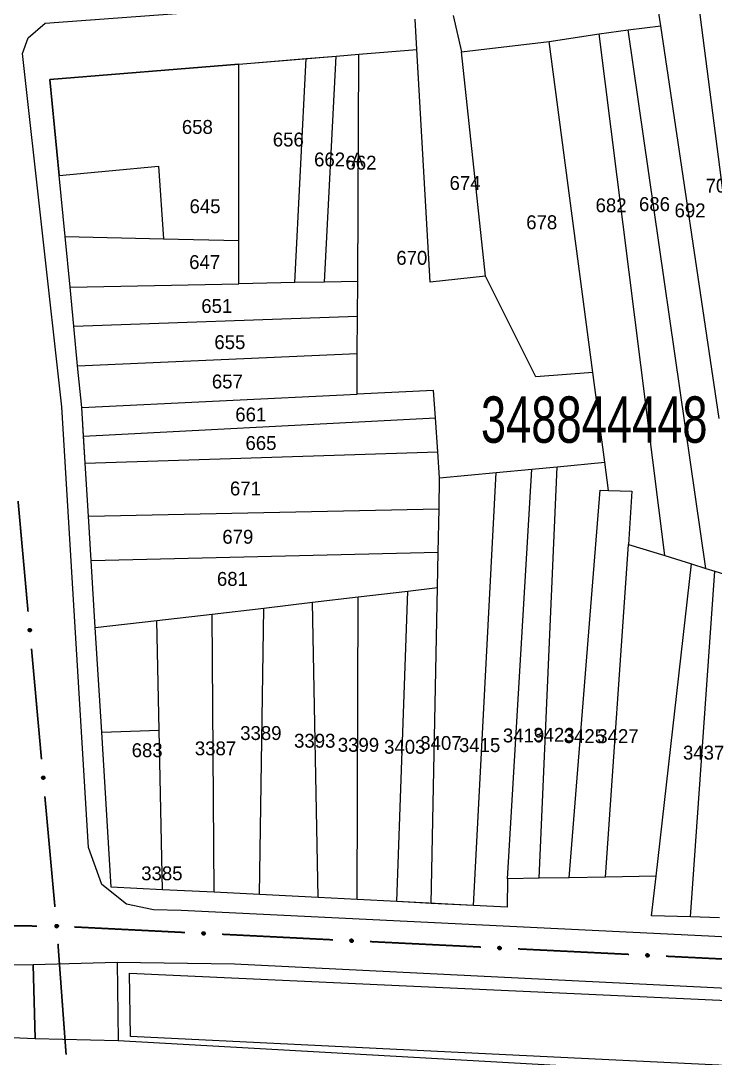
# Model space of a CAD drawing. Extents: x 203851 to 204958, y 4839055 to 4839989.
# Drawn here: x 204256.3 to 204331.3, y 4839184.7 to 4839296.7 of the extents above; entities that cross this region are included whole.
import ezdxf
from ezdxf.enums import TextEntityAlignment as Align

# ---------------------------------------------------------------- set-up
doc = ezdxf.new("R2010")
doc.units = 0
doc.header["$LTSCALE"] = 1.5
doc.header["$MEASUREMENT"] = 0
for name, color, linetype in [('CD_MALHA_LOTES', 7, 'CONTINUOUS'), ('CD_TXT_QUADRA', 2, 'CONTINUOUS'), ('HD-CANAIS', 7, 'CONTINUOUS'), ('RU-QUADRA', 210, 'CONTINUOUS'), ('SV-EIXO-RUA-PAV', 20, 'CONTINUOUS'), ('SV-PONTE-BUEIRO', 251, 'CONTINUOUS'), ('SV-RUA-PAVIM', 7, 'CONTINUOUS'), ('Th_NmrPort', 1, 'CONTINUOUS')]:
    doc.layers.add(name, color=color, linetype=linetype)
doc.styles.add('ARIAL', font='ARIAL.SHX')

msp = doc.modelspace()

# ---------------------------------------------------------------- linework, layer by layer
at = {"layer": 'CD_MALHA_LOTES', "linetype": 'Continuous', "flags": 128}
for points in [[(204335.23, 4839254.09), (204329.35, 4839299.63)], [(204325.39, 4839296.16), (204324.94, 4839299.15)], [(204299.06, 4839293.59), (204298.87, 4839296.88)], [(204302.98, 4839297.27), (204303.87, 4839293.35)], [(204313.36, 4839294.47), (204318.75, 4839295.29)], [(204318.75, 4839295.29), (204321.87, 4839295.7)], [(204325.85, 4839238.97), (204318.75, 4839295.29)], [(204321.87, 4839295.7), (204325.39, 4839296.16)], [(204330.27, 4839237.58), (204321.87, 4839295.7)], [(204331.69, 4839253.74), (204325.39, 4839296.16)], [(204303.87, 4839293.35), (204313.36, 4839294.47)], [(204318.08, 4839258.73), (204313.36, 4839294.47)], [(204287.12, 4839292.61), (204290.34, 4839292.88)], [(204289.09, 4839268.48), (204290.34, 4839292.88)], [(204290.34, 4839292.88), (204292.8, 4839293.08)], [(204292.67, 4839268.56), (204292.8, 4839293.08)], [(204292.8, 4839293.08), (204299.06, 4839293.59)], [(204300.51, 4839268.49), (204299.06, 4839293.59)], [(204306.48, 4839269.11), (204303.87, 4839293.35)], [(204279.83, 4839292.02), (204259.42, 4839290.36)], [(204279.82, 4839272.96), (204279.83, 4839292.02)], [(204279.83, 4839292.02), (204287.12, 4839292.61)], [(204285.88, 4839268.42), (204287.12, 4839292.61)], [(204259.42, 4839290.36), (204260.43, 4839279.98)], [(204260.43, 4839279.98), (204271.16, 4839280.99)], [(204271.16, 4839280.99), (204271.69, 4839273.15)], [(204261.07, 4839273.39), (204260.43, 4839279.98)], [(204261.07, 4839273.39), (204271.69, 4839273.15)], [(204261.6, 4839267.92), (204261.07, 4839273.39)], [(204271.69, 4839273.15), (204279.82, 4839272.96)], [(204279.82, 4839268.29), (204279.82, 4839272.96)], [(204261.6, 4839267.92), (204279.82, 4839268.29)], [(204285.88, 4839268.42), (204279.82, 4839268.29)], [(204289.09, 4839268.48), (204285.88, 4839268.42)], [(204292.67, 4839268.56), (204289.09, 4839268.48)], [(204292.64, 4839264.79), (204292.67, 4839268.56)], [(204306.48, 4839269.11), (204300.51, 4839268.49)], [(204311.9, 4839258.27), (204306.48, 4839269.11)], [(204262.01, 4839263.71), (204261.6, 4839267.92)], [(204262.01, 4839263.71), (204292.64, 4839264.79)], [(204262.42, 4839259.45), (204262.01, 4839263.71)], [(204292.62, 4839260.76), (204292.64, 4839264.79)], [(204262.42, 4839259.45), (204292.62, 4839260.76)], [(204292.6, 4839256.38), (204292.62, 4839260.76)], [(204262.86, 4839254.96), (204262.42, 4839259.45)], [(204318.08, 4839258.73), (204311.9, 4839258.27)], [(204319.36, 4839249.03), (204318.08, 4839258.73)], [(204262.86, 4839254.96), (204292.6, 4839256.38)], [(204300.86, 4839256.77), (204292.6, 4839256.38)], [(204301.07, 4839253.84), (204300.86, 4839256.77)], [(204263.05, 4839251.85), (204262.86, 4839254.96)], [(204263.05, 4839251.85), (204301.07, 4839253.84)], [(204301.33, 4839250.17), (204301.07, 4839253.84)], [(204263.23, 4839248.94), (204263.05, 4839251.85)], [(204263.23, 4839248.94), (204301.33, 4839250.17)], [(204301.52, 4839247.36), (204301.33, 4839250.17)], [(204263.58, 4839243.23), (204263.23, 4839248.94)], [(204307.63, 4839247.94), (204311.47, 4839248.3)], [(204308.85, 4839204.07), (204311.47, 4839248.3)], [(204311.47, 4839248.3), (204314.21, 4839248.55)], [(204312.27, 4839204.13), (204314.21, 4839248.55)], [(204314.21, 4839248.55), (204319.36, 4839249.03)], [(204319.76, 4839245.98), (204319.36, 4839249.03)], [(204301.46, 4839244), (204301.52, 4839247.36)], [(204301.52, 4839247.36), (204307.63, 4839247.94)], [(204305.16, 4839201.19), (204307.63, 4839247.94)], [(204315.51, 4839204.18), (204318.85, 4839246.01)], [(204318.85, 4839246.01), (204319.76, 4839245.98)], [(204319.76, 4839245.98), (204322.26, 4839245.91)], [(204322.26, 4839245.91), (204321.93, 4839240.16)], [(204263.58, 4839243.23), (204301.46, 4839244)], [(204301.37, 4839239.32), (204301.46, 4839244)], [(204263.87, 4839238.43), (204263.58, 4839243.23)], [(204263.87, 4839238.43), (204301.37, 4839239.32)], [(204301.29, 4839235.5), (204301.37, 4839239.32)], [(204319.43, 4839204.25), (204321.93, 4839240.16)], [(204321.93, 4839240.16), (204325.85, 4839238.97)], [(204264.32, 4839231.18), (204263.87, 4839238.43)], [(204324.89, 4839204.34), (204328.72, 4839238.07)], [(204325.85, 4839238.97), (204328.72, 4839238.07)], [(204328.72, 4839238.07), (204330.27, 4839237.58)], [(204328.6, 4839199.95), (204331.23, 4839237.28)], [(204330.27, 4839237.58), (204331.23, 4839237.28)], [(204331.23, 4839237.28), (204334.15, 4839236.37)], [(204292.73, 4839234.5), (204298.1, 4839235.13)], [(204296.9, 4839201.61), (204298.1, 4839235.13)], [(204298.1, 4839235.13), (204301.29, 4839235.5)], [(204300.62, 4839201.42), (204301.29, 4839235.5)], [(204282.52, 4839233.3), (204287.79, 4839233.92)], [(204287.79, 4839233.92), (204292.73, 4839234.5)], [(204288.4, 4839202.04), (204287.79, 4839233.92)], [(204292.6, 4839201.83), (204292.73, 4839234.5)], [(204270.98, 4839231.95), (204276.95, 4839232.65)], [(204276.95, 4839232.65), (204282.52, 4839233.3)], [(204277.18, 4839202.61), (204276.95, 4839232.65)], [(204282.08, 4839202.36), (204282.52, 4839233.3)], [(204264.32, 4839231.18), (204270.98, 4839231.95)], [(204271.23, 4839220.13), (204270.98, 4839231.95)], [(204265.02, 4839219.89), (204264.32, 4839231.18)], [(204265.02, 4839219.89), (204271.23, 4839220.13)], [(204271.59, 4839202.89), (204271.23, 4839220.13)], [(204266.05, 4839203.18), (204265.02, 4839219.89)], [(204324.89, 4839204.34), (204319.43, 4839204.25)], [(204324.4, 4839200.07), (204324.89, 4839204.34)], [(204308.85, 4839204.07), (204308.82, 4839201)], [(204312.27, 4839204.13), (204308.85, 4839204.07)], [(204315.51, 4839204.18), (204312.27, 4839204.13)], [(204319.43, 4839204.25), (204315.51, 4839204.18)], [(204271.59, 4839202.89), (204266.05, 4839203.18)], [(204277.18, 4839202.61), (204271.59, 4839202.89)], [(204282.08, 4839202.36), (204277.18, 4839202.61)], [(204288.4, 4839202.04), (204282.08, 4839202.36)], [(204292.6, 4839201.83), (204288.4, 4839202.04)], [(204296.9, 4839201.61), (204292.6, 4839201.83)], [(204300.62, 4839201.42), (204296.9, 4839201.61)], [(204305.16, 4839201.19), (204300.62, 4839201.42)], [(204308.82, 4839201), (204305.16, 4839201.19)], [(204328.6, 4839199.95), (204324.4, 4839200.07)], [(204331.73, 4839199.86), (204328.6, 4839199.95)]]:
    msp.add_lwpolyline(points, dxfattribs=at)
at = {"layer": 'HD-CANAIS', "linetype": 'Continuous'}
msp.add_polyline3d([(204392.59, 4839180.99, 3.95), (204308.68, 4839185.07, 3.95), (204268.14, 4839187.03, 4.16), (204268.02, 4839193.88, 4.16), (204338.86, 4839190.64, 3.8), (204391.77, 4839187.9, 3.88)], close=True, dxfattribs=at)
at = {"layer": 'RU-QUADRA', "linetype": 'Continuous', "flags": 128}
for points in [[(204302.98, 4839297.27), (204303.87, 4839293.35), (204313.36, 4839294.47), (204318.75, 4839295.29), (204321.87, 4839295.7), (204325.39, 4839296.16), (204324.94, 4839299.15)], [(204331.73, 4839199.86), (204328.6, 4839199.95), (204324.4, 4839200.07), (204324.89, 4839204.34), (204319.43, 4839204.25), (204315.51, 4839204.18), (204312.27, 4839204.13), (204308.85, 4839204.07), (204308.82, 4839201), (204305.16, 4839201.19), (204296.9, 4839201.61), (204292.6, 4839201.83), (204288.4, 4839202.04), (204282.08, 4839202.36), (204277.18, 4839202.61), (204271.59, 4839202.89), (204266.05, 4839203.18), (204265.02, 4839219.89), (204264.32, 4839231.18), (204263.87, 4839238.43), (204263.58, 4839243.23), (204263.23, 4839248.94), (204262.86, 4839254.96), (204262.42, 4839259.45), (204262.01, 4839263.71), (204261.6, 4839267.92), (204261.07, 4839273.39), (204260.43, 4839279.98), (204259.42, 4839290.36), (204279.83, 4839292.02), (204290.34, 4839292.88), (204292.8, 4839293.08), (204299.06, 4839293.59), (204298.87, 4839296.88)]]:
    msp.add_lwpolyline(points, dxfattribs=at)
at = {"layer": 'SV-EIXO-RUA-PAV', "const_width": 0.18}
for points in [[(204255.99, 4839244.85), (204257.07, 4839232.9)], [(204257.44, 4839228.92), (204258.52, 4839216.97)], [(204258.88, 4839212.98), (204259.97, 4839201.03)], [(204246.05, 4839199.04), (204258.05, 4839198.97)], [(204262.05, 4839198.87), (204274.03, 4839198.27)], [(204278.03, 4839198.08), (204290.01, 4839197.48)], [(204260.3, 4839197.05), (204261.18, 4839185.08)], [(204294.01, 4839197.29), (204305.99, 4839196.7)], [(204309.99, 4839196.5), (204321.97, 4839195.91)], [(204325.97, 4839195.71), (204337.96, 4839195.12)]]:
    msp.add_lwpolyline(points, dxfattribs=at)
at = {"layer": 'SV-EIXO-RUA-PAV'}
for points in [[(204257.35, 4839231.06), (204257.39, 4839231.03), (204257.42, 4839231), (204257.43, 4839230.96), (204257.43, 4839230.93), (204257.43, 4839230.89), (204257.43, 4839230.86), (204257.41, 4839230.82), (204257.38, 4839230.78), (204257.34, 4839230.76), (204257.31, 4839230.74), (204257.27, 4839230.74), (204257.24, 4839230.74), (204257.2, 4839230.75), (204257.16, 4839230.76), (204257.13, 4839230.79), (204257.1, 4839230.83), (204257.09, 4839230.86), (204257.08, 4839230.9), (204257.08, 4839230.93), (204257.09, 4839230.97), (204257.11, 4839231.01), (204257.14, 4839231.04), (204257.17, 4839231.07), (204257.21, 4839231.08), (204257.24, 4839231.09), (204257.28, 4839231.09), (204257.31, 4839231.08), (204257.35, 4839231.06)], [(204258.8, 4839215.13), (204258.84, 4839215.1), (204258.86, 4839215.06), (204258.88, 4839215.03), (204258.88, 4839214.99), (204258.88, 4839214.96), (204258.88, 4839214.92), (204258.86, 4839214.89), (204258.83, 4839214.85), (204258.79, 4839214.82), (204258.76, 4839214.81), (204258.72, 4839214.8), (204258.69, 4839214.8), (204258.65, 4839214.81), (204258.61, 4839214.83), (204258.58, 4839214.86), (204258.55, 4839214.89), (204258.54, 4839214.93), (204258.53, 4839214.96), (204258.53, 4839215), (204258.54, 4839215.03), (204258.56, 4839215.07), (204258.59, 4839215.11), (204258.62, 4839215.14), (204258.66, 4839215.15), (204258.69, 4839215.15), (204258.73, 4839215.15), (204258.76, 4839215.15), (204258.8, 4839215.13)], [(204260.02, 4839199.08), (204260.06, 4839199.11), (204260.1, 4839199.13), (204260.13, 4839199.14), (204260.17, 4839199.14), (204260.2, 4839199.14), (204260.24, 4839199.12), (204260.27, 4839199.1), (204260.3, 4839199.07), (204260.32, 4839199.03), (204260.33, 4839198.99), (204260.34, 4839198.95), (204260.33, 4839198.92), (204260.32, 4839198.89), (204260.29, 4839198.85), (204260.26, 4839198.82), (204260.22, 4839198.8), (204260.18, 4839198.79), (204260.15, 4839198.79), (204260.11, 4839198.79), (204260.08, 4839198.8), (204260.04, 4839198.83), (204260.01, 4839198.86), (204259.99, 4839198.9), (204259.98, 4839198.94), (204259.98, 4839198.97), (204259.99, 4839199.01), (204260, 4839199.04), (204260.02, 4839199.08)], [(204260.26, 4839199.11), (204260.3, 4839199.08), (204260.32, 4839199.05), (204260.34, 4839199.01), (204260.34, 4839198.98), (204260.34, 4839198.94), (204260.33, 4839198.91), (204260.31, 4839198.87), (204260.28, 4839198.83), (204260.24, 4839198.81), (204260.21, 4839198.79), (204260.18, 4839198.79), (204260.14, 4839198.79), (204260.1, 4839198.8), (204260.07, 4839198.81), (204260.03, 4839198.85), (204260, 4839198.88), (204259.99, 4839198.92), (204259.99, 4839198.95), (204259.99, 4839198.99), (204260, 4839199.02), (204260.01, 4839199.06), (204260.05, 4839199.1), (204260.08, 4839199.12), (204260.12, 4839199.13), (204260.15, 4839199.14), (204260.19, 4839199.14), (204260.22, 4839199.13), (204260.26, 4839199.11)], [(204275.89, 4839198.29), (204275.93, 4839198.33), (204275.97, 4839198.35), (204276, 4839198.36), (204276.04, 4839198.36), (204276.07, 4839198.35), (204276.11, 4839198.34), (204276.14, 4839198.32), (204276.17, 4839198.28), (204276.19, 4839198.24), (204276.2, 4839198.21), (204276.21, 4839198.17), (204276.2, 4839198.14), (204276.19, 4839198.1), (204276.16, 4839198.07), (204276.13, 4839198.03), (204276.09, 4839198.01), (204276.05, 4839198), (204276.02, 4839198), (204275.98, 4839198.01), (204275.95, 4839198.02), (204275.91, 4839198.04), (204275.88, 4839198.08), (204275.86, 4839198.12), (204275.85, 4839198.15), (204275.85, 4839198.19), (204275.86, 4839198.22), (204275.87, 4839198.26), (204275.89, 4839198.29)], [(204291.87, 4839197.5), (204291.91, 4839197.54), (204291.95, 4839197.56), (204291.98, 4839197.57), (204292.02, 4839197.57), (204292.05, 4839197.56), (204292.09, 4839197.55), (204292.12, 4839197.53), (204292.15, 4839197.49), (204292.17, 4839197.45), (204292.18, 4839197.42), (204292.19, 4839197.38), (204292.18, 4839197.35), (204292.17, 4839197.31), (204292.14, 4839197.28), (204292.11, 4839197.24), (204292.07, 4839197.22), (204292.04, 4839197.21), (204292, 4839197.21), (204291.96, 4839197.22), (204291.93, 4839197.23), (204291.89, 4839197.25), (204291.86, 4839197.29), (204291.84, 4839197.33), (204291.83, 4839197.36), (204291.83, 4839197.4), (204291.84, 4839197.43), (204291.85, 4839197.47), (204291.87, 4839197.5)], [(204307.85, 4839196.71), (204307.89, 4839196.75), (204307.93, 4839196.77), (204307.96, 4839196.78), (204308, 4839196.78), (204308.03, 4839196.77), (204308.07, 4839196.76), (204308.1, 4839196.74), (204308.14, 4839196.7), (204308.15, 4839196.66), (204308.17, 4839196.63), (204308.17, 4839196.59), (204308.16, 4839196.56), (204308.15, 4839196.52), (204308.12, 4839196.49), (204308.09, 4839196.45), (204308.05, 4839196.43), (204308.02, 4839196.42), (204307.98, 4839196.42), (204307.94, 4839196.43), (204307.91, 4839196.44), (204307.88, 4839196.46), (204307.84, 4839196.5), (204307.82, 4839196.54), (204307.81, 4839196.57), (204307.81, 4839196.61), (204307.82, 4839196.64), (204307.83, 4839196.68), (204307.85, 4839196.71)], [(204323.83, 4839195.92), (204323.87, 4839195.96), (204323.91, 4839195.98), (204323.94, 4839195.99), (204323.98, 4839195.99), (204324.01, 4839195.98), (204324.05, 4839195.97), (204324.08, 4839195.95), (204324.12, 4839195.91), (204324.14, 4839195.87), (204324.15, 4839195.84), (204324.15, 4839195.8), (204324.14, 4839195.77), (204324.13, 4839195.73), (204324.11, 4839195.7), (204324.07, 4839195.66), (204324.03, 4839195.64), (204324, 4839195.64), (204323.96, 4839195.63), (204323.92, 4839195.64), (204323.89, 4839195.65), (204323.86, 4839195.67), (204323.82, 4839195.71), (204323.8, 4839195.75), (204323.79, 4839195.78), (204323.79, 4839195.82), (204323.8, 4839195.85), (204323.81, 4839195.89), (204323.83, 4839195.92)]]:
    msp.add_lwpolyline(points, close=True, dxfattribs=at)
for points in [[(204257.08, 4839230.93), (204257.1, 4839230.83)], [(204257.09, 4839230.97), (204257.13, 4839230.79)], [(204257.09, 4839230.95), (204257.11, 4839230.82)], [(204257.1, 4839230.98), (204257.14, 4839230.79)], [(204257.11, 4839231.01), (204257.16, 4839230.76)], [(204257.13, 4839231.02), (204257.18, 4839230.76)], [(204257.14, 4839231.04), (204257.2, 4839230.75)], [(204257.16, 4839231.05), (204257.22, 4839230.75)], [(204257.17, 4839231.07), (204257.24, 4839230.74)], [(204257.19, 4839231.07), (204257.26, 4839230.74)], [(204257.21, 4839231.08), (204257.27, 4839230.74)], [(204257.22, 4839231.08), (204257.29, 4839230.74)], [(204257.24, 4839231.09), (204257.31, 4839230.74)], [(204257.26, 4839231.08), (204257.33, 4839230.75)], [(204257.28, 4839231.09), (204257.34, 4839230.76)], [(204257.3, 4839231.08), (204257.36, 4839230.77)], [(204257.31, 4839231.08), (204257.38, 4839230.78)], [(204257.33, 4839231.07), (204257.39, 4839230.8)], [(204257.35, 4839231.06), (204257.41, 4839230.82)], [(204257.37, 4839231.05), (204257.42, 4839230.85)], [(204257.39, 4839231.03), (204257.43, 4839230.86)], [(204257.4, 4839231.01), (204257.43, 4839230.88)], [(204257.42, 4839231), (204257.43, 4839230.89)], [(204258.53, 4839215), (204258.55, 4839214.89)], [(204258.54, 4839215.03), (204258.58, 4839214.86)], [(204258.54, 4839215.01), (204258.56, 4839214.88)], [(204258.55, 4839215.05), (204258.59, 4839214.85)], [(204258.56, 4839215.07), (204258.61, 4839214.83)], [(204258.57, 4839215.09), (204258.63, 4839214.82)], [(204258.59, 4839215.11), (204258.65, 4839214.81)], [(204258.6, 4839215.12), (204258.67, 4839214.81)], [(204258.62, 4839215.14), (204258.69, 4839214.8)], [(204258.64, 4839215.14), (204258.7, 4839214.8)], [(204258.66, 4839215.15), (204258.72, 4839214.8)], [(204258.67, 4839215.15), (204258.74, 4839214.81)], [(204258.69, 4839215.15), (204258.76, 4839214.81)], [(204258.71, 4839215.15), (204258.78, 4839214.82)], [(204258.73, 4839215.15), (204258.79, 4839214.82)], [(204258.74, 4839215.15), (204258.81, 4839214.84)], [(204258.76, 4839215.15), (204258.83, 4839214.85)], [(204258.78, 4839215.14), (204258.84, 4839214.87)], [(204258.8, 4839215.13), (204258.86, 4839214.89)], [(204258.82, 4839215.11), (204258.87, 4839214.91)], [(204258.84, 4839215.1), (204258.88, 4839214.92)], [(204258.85, 4839215.08), (204258.88, 4839214.95)], [(204258.86, 4839215.06), (204258.88, 4839214.96)], [(204259.98, 4839198.97), (204260.33, 4839198.99)], [(204259.98, 4839198.95), (204260.33, 4839198.97)], [(204259.98, 4839198.94), (204260.34, 4839198.95)], [(204259.99, 4839199.01), (204260.32, 4839199.03)], [(204259.99, 4839198.99), (204260.32, 4839199.01)], [(204259.99, 4839199), (204260.02, 4839198.87)], [(204259.99, 4839198.99), (204260, 4839198.88)], [(204259.99, 4839198.92), (204260.33, 4839198.94)], [(204259.99, 4839198.9), (204260.33, 4839198.92)], [(204260, 4839199.04), (204260.3, 4839199.07)], [(204260, 4839199.02), (204260.31, 4839199.05)], [(204260, 4839199.02), (204260.03, 4839198.85)], [(204260, 4839198.88), (204260.32, 4839198.9)], [(204260.01, 4839199.06), (204260.28, 4839199.08)], [(204260.01, 4839199.06), (204260.07, 4839198.81)], [(204260.01, 4839199.04), (204260.05, 4839198.84)], [(204260.01, 4839198.86), (204260.32, 4839198.89)], [(204260.02, 4839199.08), (204260.27, 4839199.1)], [(204260.03, 4839199.07), (204260.09, 4839198.81)], [(204260.03, 4839198.85), (204260.3, 4839198.87)], [(204260.04, 4839199.09), (204260.25, 4839199.11)], [(204260.04, 4839198.83), (204260.29, 4839198.85)], [(204260.05, 4839199.1), (204260.1, 4839198.8)], [(204260.06, 4839199.11), (204260.24, 4839199.12)], [(204260.06, 4839199.11), (204260.12, 4839198.8)], [(204260.07, 4839198.82), (204260.27, 4839198.83)], [(204260.08, 4839199.12), (204260.21, 4839199.13)], [(204260.08, 4839199.12), (204260.14, 4839198.79)], [(204260.08, 4839198.8), (204260.26, 4839198.82)], [(204260.1, 4839199.13), (204260.2, 4839199.14)], [(204260.1, 4839199.12), (204260.16, 4839198.79)], [(204260.1, 4839198.8), (204260.23, 4839198.81)], [(204260.11, 4839198.79), (204260.22, 4839198.8)], [(204260.12, 4839199.13), (204260.18, 4839198.79)], [(204260.13, 4839199.13), (204260.19, 4839198.79)], [(204260.15, 4839199.14), (204260.21, 4839198.79)], [(204260.17, 4839199.13), (204260.23, 4839198.8)], [(204260.19, 4839199.14), (204260.24, 4839198.81)], [(204260.2, 4839199.13), (204260.26, 4839198.82)], [(204260.22, 4839199.13), (204260.28, 4839198.83)], [(204260.24, 4839199.12), (204260.3, 4839198.85)], [(204260.26, 4839199.11), (204260.31, 4839198.87)], [(204260.28, 4839199.09), (204260.32, 4839198.89)], [(204260.3, 4839199.08), (204260.33, 4839198.91)], [(204260.31, 4839199.06), (204260.33, 4839198.93)], [(204260.32, 4839199.05), (204260.34, 4839198.94)], [(204275.85, 4839198.19), (204276.2, 4839198.21)], [(204275.85, 4839198.15), (204276.21, 4839198.17)], [(204275.86, 4839198.22), (204276.19, 4839198.24)], [(204275.86, 4839198.21), (204276.19, 4839198.23)], [(204275.86, 4839198.17), (204276.2, 4839198.19)], [(204275.86, 4839198.13), (204276.2, 4839198.15)], [(204275.86, 4839198.12), (204276.2, 4839198.14)], [(204275.87, 4839198.26), (204276.17, 4839198.28)], [(204275.87, 4839198.24), (204276.18, 4839198.26)], [(204275.87, 4839198.1), (204276.19, 4839198.12)], [(204275.88, 4839198.27), (204276.15, 4839198.3)], [(204275.88, 4839198.08), (204276.19, 4839198.1)], [(204275.89, 4839198.29), (204276.14, 4839198.32)], [(204275.9, 4839198.06), (204276.17, 4839198.08)], [(204275.91, 4839198.31), (204276.12, 4839198.33)], [(204275.91, 4839198.04), (204276.16, 4839198.07)], [(204275.93, 4839198.33), (204276.11, 4839198.34)], [(204275.94, 4839198.03), (204276.14, 4839198.05)], [(204275.95, 4839198.34), (204276.08, 4839198.34)], [(204275.95, 4839198.02), (204276.13, 4839198.03)], [(204275.97, 4839198.35), (204276.07, 4839198.35)], [(204275.97, 4839198.01), (204276.1, 4839198.02)], [(204275.98, 4839198.01), (204276.09, 4839198.01)], [(204291.83, 4839197.4), (204292.18, 4839197.42)], [(204291.83, 4839197.36), (204292.19, 4839197.38)], [(204291.84, 4839197.43), (204292.17, 4839197.45)], [(204291.84, 4839197.42), (204292.17, 4839197.44)], [(204291.84, 4839197.38), (204292.18, 4839197.4)], [(204291.84, 4839197.34), (204292.18, 4839197.36)], [(204291.84, 4839197.33), (204292.18, 4839197.35)], [(204291.85, 4839197.47), (204292.15, 4839197.49)], [(204291.85, 4839197.45), (204292.16, 4839197.47)], [(204291.85, 4839197.31), (204292.17, 4839197.33)], [(204291.86, 4839197.48), (204292.13, 4839197.51)], [(204291.86, 4839197.29), (204292.17, 4839197.31)], [(204291.87, 4839197.5), (204292.12, 4839197.53)], [(204291.88, 4839197.27), (204292.15, 4839197.29)], [(204291.89, 4839197.52), (204292.1, 4839197.54)], [(204291.89, 4839197.25), (204292.14, 4839197.28)], [(204291.91, 4839197.54), (204292.09, 4839197.55)], [(204291.92, 4839197.24), (204292.12, 4839197.26)], [(204291.93, 4839197.55), (204292.06, 4839197.55)], [(204291.93, 4839197.23), (204292.11, 4839197.24)], [(204291.95, 4839197.56), (204292.05, 4839197.56)], [(204291.95, 4839197.23), (204292.08, 4839197.23)], [(204291.96, 4839197.22), (204292.07, 4839197.22)], [(204307.81, 4839196.61), (204308.17, 4839196.63)], [(204307.81, 4839196.57), (204308.17, 4839196.59)], [(204307.82, 4839196.64), (204308.15, 4839196.66)], [(204307.82, 4839196.63), (204308.16, 4839196.65)], [(204307.82, 4839196.59), (204308.16, 4839196.61)], [(204307.82, 4839196.55), (204308.16, 4839196.57)], [(204307.82, 4839196.54), (204308.16, 4839196.56)], [(204307.83, 4839196.68), (204308.14, 4839196.7)], [(204307.83, 4839196.66), (204308.14, 4839196.68)], [(204307.83, 4839196.52), (204308.15, 4839196.54)], [(204307.84, 4839196.69), (204308.11, 4839196.72)], [(204307.84, 4839196.5), (204308.15, 4839196.52)], [(204307.85, 4839196.71), (204308.1, 4839196.74)], [(204307.86, 4839196.48), (204308.13, 4839196.5)], [(204307.87, 4839196.73), (204308.08, 4839196.75)], [(204307.89, 4839196.75), (204308.07, 4839196.76)], [(204307.91, 4839196.76), (204308.04, 4839196.76)], [(204307.93, 4839196.77), (204308.03, 4839196.77)], [(204307.88, 4839196.46), (204308.12, 4839196.49)], [(204307.9, 4839196.45), (204308.1, 4839196.47)], [(204307.91, 4839196.44), (204308.09, 4839196.45)], [(204307.93, 4839196.44), (204308.06, 4839196.44)], [(204307.94, 4839196.43), (204308.05, 4839196.43)], [(204323.79, 4839195.82), (204324.15, 4839195.84)], [(204323.79, 4839195.78), (204324.15, 4839195.8)], [(204323.8, 4839195.85), (204324.14, 4839195.87)], [(204323.8, 4839195.84), (204324.14, 4839195.86)], [(204323.8, 4839195.8), (204324.14, 4839195.82)], [(204323.8, 4839195.76), (204324.14, 4839195.78)], [(204323.8, 4839195.75), (204324.14, 4839195.77)], [(204323.81, 4839195.89), (204324.12, 4839195.91)], [(204323.81, 4839195.87), (204324.12, 4839195.89)], [(204323.82, 4839195.9), (204324.1, 4839195.93)], [(204323.82, 4839195.73), (204324.13, 4839195.75)], [(204323.82, 4839195.71), (204324.13, 4839195.73)], [(204323.83, 4839195.92), (204324.08, 4839195.95)], [(204323.84, 4839195.69), (204324.11, 4839195.71)], [(204323.85, 4839195.94), (204324.06, 4839195.96)], [(204323.86, 4839195.67), (204324.11, 4839195.7)], [(204323.87, 4839195.96), (204324.05, 4839195.97)], [(204323.88, 4839195.67), (204324.08, 4839195.68)], [(204323.89, 4839195.97), (204324.02, 4839195.98)], [(204323.89, 4839195.65), (204324.07, 4839195.66)], [(204323.91, 4839195.98), (204324.01, 4839195.98)], [(204323.91, 4839195.65), (204324.04, 4839195.65)], [(204323.92, 4839195.64), (204324.03, 4839195.64)]]:
    msp.add_lwpolyline(points, dxfattribs=at)
at = {"layer": 'SV-PONTE-BUEIRO', "linetype": 'Continuous'}
msp.add_polyline3d([(204266.69, 4839195.03, 3.66), (204257.61, 4839194.78, 4.41), (204257.82, 4839186.84, 4.41), (204266.81, 4839186.61, 3.63)], dxfattribs=at)
at = {"layer": 'SV-RUA-PAVIM', "linetype": 'Continuous'}
msp.add_polyline3d([(204273.61, 4839200.64, 3.34), (204270.63, 4839200.73, 3.34), (204267.71, 4839201.33, 3.35), (204265.03, 4839203.46, 3.37), (204263.6, 4839207.44, 3.37), (204260.7, 4839255.03, 3.4), (204256.48, 4839293.17, 3.28), (204257.09, 4839294.85, 3.28), (204258.93, 4839296.42, 3.28), (204295.65, 4839299.16, 3.7), (204354.24, 4839306.48, 4.53), (204378.83, 4839307.11, 5.22), (204381.85, 4839305.89, 5.22), (204382.6, 4839303.88, 5.22), (204389.55, 4839242.68, 3.95), (204394.95, 4839195.06, 3.17), (204394.45, 4839194.48, 3.17), (204330.57, 4839197.87, 3.17)], close=True, dxfattribs=at)
for points in [[(204144.19, 4839192.17, 4.41), (204171.77, 4839190.84, 4.41), (204224.86, 4839188.28, 4.41), (204257.82, 4839186.84, 4.41), (204257.61, 4839194.78, 4.41), (204237.58, 4839194.55, 4.33), (204201.59, 4839196.16, 4.33), (204153.66, 4839198.6, 4.22), (204104.29, 4839201, 4.22)], [(204395.14, 4839188.49, 3.36), (204394.45, 4839189.09, 3.36), (204336.26, 4839192.05, 3.35), (204279.36, 4839194.86, 3.36), (204266.69, 4839195.03, 3.66), (204266.81, 4839186.61, 3.63)], [(204266.81, 4839186.61, 3.63), (204316.63, 4839183.82, 3.33), (204395.36, 4839179.91, 3.51), (204395.73, 4839180.52, 3.51)]]:
    msp.add_polyline3d(points, dxfattribs=at)

# ---------------------------------------------------------------- texts
at = {"layer": 'CD_TXT_QUADRA', "style": 'ARIAL', "width": 0.7}
msp.add_text('348844448', height=5, dxfattribs=at).set_placement((204305.98, 4839251.14))
at = {"layer": 'Th_NmrPort', "color": 1}
for s, p in [('658', (204273.68, 4839285.23)), ('656', (204283.5, 4839283.87)), ('662-A', (204287.96, 4839281.72)), ('662', (204291.35, 4839281.37)), ('674', (204302.59, 4839279.18)), ('702', (204330.24, 4839278.89)), ('645', (204274.51, 4839276.67)), ('682', (204318.36, 4839276.77)), ('686', (204323.05, 4839276.9)), ('692', (204326.89, 4839276.22)), ('678', (204310.87, 4839274.94)), ('670', (204296.84, 4839271.1)), ('647', (204274.47, 4839270.64)), ('651', (204275.78, 4839265.9)), ('655', (204277.19, 4839262)), ('657', (204276.92, 4839257.75)), ('661', (204279.45, 4839254.19)), ('665', (204280.55, 4839251.11)), ('671', (204278.87, 4839246.2)), ('679', (204278.05, 4839240.99)), ('681', (204277.47, 4839236.44)), ('3389', (204279.98, 4839219.8)), ('3419', (204308.35, 4839219.54)), ('3423', (204311.63, 4839219.61)), ('3425', (204314.92, 4839219.47)), ('3427', (204318.55, 4839219.47)), ('3387', (204275.08, 4839218.15)), ('3393', (204285.8, 4839218.97)), ('3399', (204290.52, 4839218.53)), ('3403', (204295.52, 4839218.32)), ('3407', (204299.43, 4839218.73)), ('3415', (204303.61, 4839218.5)), ('683', (204268.26, 4839217.95)), ('3437', (204327.8, 4839217.69)), ('3385', (204269.29, 4839204.66))]:
    msp.add_text(s, height=1.5, dxfattribs=at).set_placement(p, align=Align.MIDDLE_LEFT)

doc.saveas('drawing.dxf')
